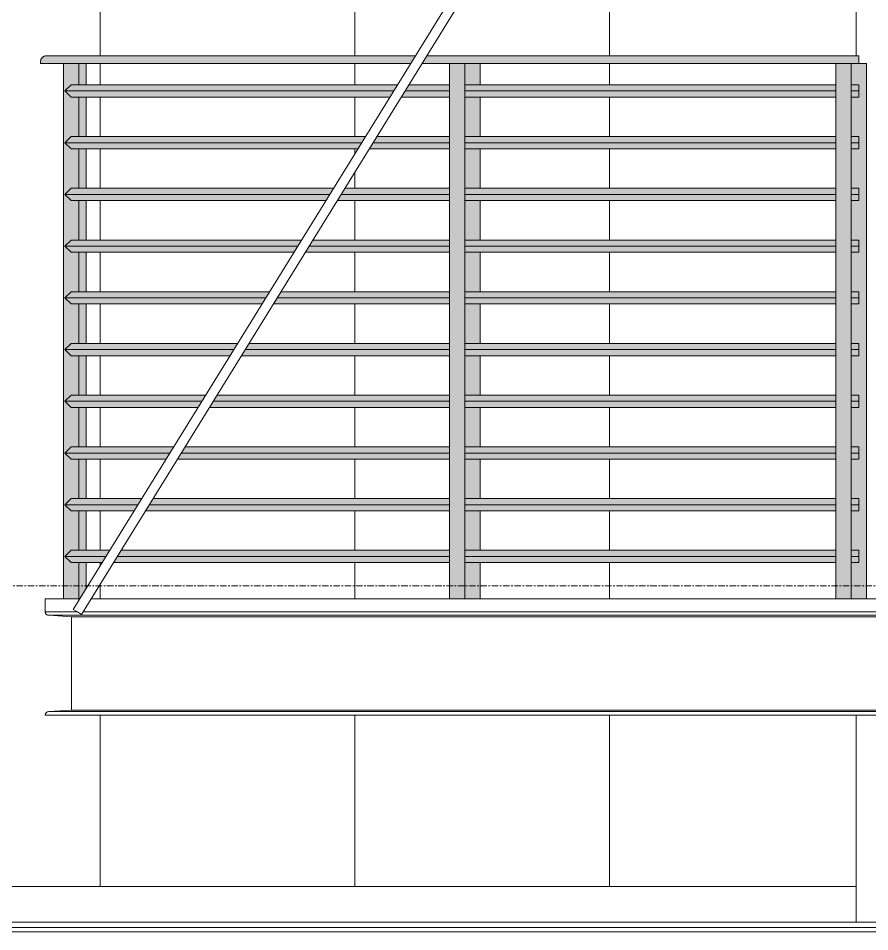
# Model space of a CAD drawing. Header units: inches. Extents: x 9661 to 16490, y -393 to 647.
# Drawn here: x 11179.7 to 11245.5, y 109.3 to 179.9 of the extents above; entities that cross this region are included whole.
import ezdxf

# ---------------------------------------------------------------- set-up
doc = ezdxf.new("R2010")
doc.units = ezdxf.units.IN
doc.header["$MEASUREMENT"] = 0
doc.linetypes.add('Grid Line 1_2_', pattern=[0.875, 0.5, -0.125, 0.125, -0.125])
for name, color, linetype, lineweight in [('A-FLOR-4', 55, 'Continuous', 9), ('A-FLOR-HRAL-1', 7, 'Continuous', 9), ('A-FLOR-HRAL-2', 55, 'Continuous', 9), ('A-FLOR-HRAL-4', 9, 'Continuous', 9), ('A-FLOR-LEVL-1', 51, 'Grid Line 1_2_', 9), ('A-GLAZ-CWMG-1', 55, 'Continuous', 9), ('A-WALL-5', 55, 'Continuous', 9), ('A-WALL-PATT-1', 55, 'Continuous', 9), ('S-BEAM-3', 55, 'Continuous', 9)]:
    doc.layers.add(name, color=color, linetype=linetype, lineweight=lineweight)

# ---------------------------------------------------------------- blocks, each defined once
blk = doc.blocks.new('Basic Wall _ COMPOSITE SIDING_DECKING - COURTYARD - ___-3213068-BUILDING SECTION - EAST_WEST - LOOKING NORTH')
at = {"layer": 'A-WALL-5'}
for p, q in [((11107.177, 109.576), (11247.889, 109.576)), ((10850.889, 109.251), (11247.889, 109.251))]:
    blk.add_line(p, q, dxfattribs=at)
blk = doc.blocks.new('Rectangular Mullion - Profile_Polycarbonate_Lower-2195227-BUILDING SECTION - EAST_WEST - LOOKING NORTH')
at = {"layer": 'A-GLAZ-CWMG-1'}
for p, q in [((11244.439, 112.75), (11109.927, 112.75)), ((11244.439, 112.75), (11244.439, 110)), ((11109.927, 110), (11244.439, 110))]:
    blk.add_line(p, q, dxfattribs=at)
blk = doc.blocks.new('Rectangular Mullion - Profile_Polycarbonate_Upper and left-3296775-BUILDING SECTION - EAST_WEST - LOOKING NORTH')
at = {"layer": 'A-GLAZ-CWMG-1'}
for p, q in [((11244.439, 225.939), (11244.439, 177)), ((11244.439, 126), (11244.439, 110)), ((11247.189, 110), (11244.439, 110))]:
    blk.add_line(p, q, dxfattribs=at)
blk = doc.blocks.new('Railing - Baluster_01-V125-BUILDING SECTION - EAST_WEST - LOOKING NORTH')
at = {"layer": 'A-FLOR-HRAL-4'}
blk.add_hatch(color=256, dxfattribs=at).paths.add_polyline_path([(12151.395, 267), (12151.395, 308.405), (12150.214, 308.405), (12150.214, 267)], flags=0)
at = {"layer": 'A-FLOR-HRAL-2'}
for p, q in [((12150.214, 267), (12150.214, 308.405)), ((12151.395, 308.405), (12151.395, 267))]:
    blk.add_line(p, q, dxfattribs=at)
blk = doc.blocks.new('Railing - Baluster_01-2700443-BUILDING SECTION - EAST_WEST - LOOKING NORTH')
at = {"layer": 'A-FLOR-HRAL-4'}
h = blk.add_hatch(color=256, dxfattribs=at)
h.paths.add_polyline_path([(12151.395, 267), (12152.577, 267), (12152.577, 269.803), (12151.395, 269.803)], flags=0)
h.paths.add_polyline_path([(12151.395, 270.75), (12152.577, 270.75), (12152.577, 273.803), (12151.395, 273.803)], flags=0)
h.paths.add_polyline_path([(12152.577, 274.75), (12152.577, 277.803), (12151.395, 277.803), (12151.395, 274.75)], flags=0)
h.paths.add_polyline_path([(12151.395, 278.75), (12152.577, 278.75), (12152.577, 281.803), (12151.395, 281.803)], flags=0)
h.paths.add_polyline_path([(12151.395, 282.75), (12152.577, 282.75), (12152.577, 285.803), (12151.395, 285.803)], flags=0)
h.paths.add_polyline_path([(12152.577, 286.75), (12152.577, 289.803), (12151.395, 289.803), (12151.395, 286.75)], flags=0)
h.paths.add_polyline_path([(12151.395, 290.75), (12152.577, 290.75), (12152.577, 293.803), (12151.395, 293.803)], flags=0)
h.paths.add_polyline_path([(12151.395, 294.75), (12152.577, 294.75), (12152.577, 297.803), (12151.395, 297.803)], flags=0)
h.paths.add_polyline_path([(12151.395, 298.75), (12152.577, 298.75), (12152.577, 301.803), (12151.395, 301.803), (12151.395, 299.644)], flags=0)
h.paths.add_polyline_path([(12152.577, 302.75), (12152.577, 305.803), (12151.395, 305.803), (12151.395, 302.75), (12151.969, 302.75)], flags=0)
h.paths.add_polyline_path([(12152.577, 306.75), (12152.577, 308.405), (12151.395, 308.405), (12151.395, 306.75), (12151.969, 306.75)], flags=0)
at = {"layer": 'A-FLOR-HRAL-2'}
for p, q in [((12152.577, 308.405), (12152.577, 306.75)), ((12152.577, 305.803), (12152.577, 302.75)), ((12152.577, 301.803), (12152.577, 298.75)), ((12152.577, 297.803), (12152.577, 294.75)), ((12152.577, 293.803), (12152.577, 290.75)), ((12152.577, 289.803), (12152.577, 286.75)), ((12152.577, 285.803), (12152.577, 282.75)), ((12152.577, 281.803), (12152.577, 278.75)), ((12152.577, 277.803), (12152.577, 274.75)), ((12152.577, 273.803), (12152.577, 270.75)), ((12152.577, 269.803), (12152.577, 267))]:
    blk.add_line(p, q, dxfattribs=at)
blk = doc.blocks.new('Railing - Baluster_01-V128-BUILDING SECTION - EAST_WEST - LOOKING NORTH')
at = {"layer": 'A-FLOR-HRAL-4'}
blk.add_hatch(color=256, dxfattribs=at).paths.add_polyline_path([(9916.349, 267), (9917.53, 267), (9917.512, 269.803), (9916.939, 269.803), (9916.466, 270.277), (9916.939, 270.75), (9917.53, 270.75), (9917.512, 273.803), (9916.939, 273.803), (9916.466, 274.277), (9916.939, 274.75), (9917.53, 274.75), (9917.512, 277.803), (9916.939, 277.803), (9916.466, 278.277), (9916.939, 278.75), (9917.53, 278.75), (9917.512, 281.803), (9916.939, 281.803), (9916.466, 282.277), (9916.939, 282.75), (9917.53, 282.75), (9917.512, 285.803), (9916.939, 285.803), (9916.466, 286.277), (9916.939, 286.75), (9917.53, 286.75), (9917.512, 289.803), (9916.939, 289.803), (9916.466, 290.277), (9916.939, 290.75), (9917.53, 290.75), (9917.512, 293.803), (9916.939, 293.803), (9916.466, 294.277), (9916.939, 294.75), (9917.53, 294.75), (9917.512, 297.803), (9916.939, 297.803), (9916.466, 298.277), (9916.939, 298.75), (9917.53, 298.75), (9917.53, 301.803), (9916.939, 301.803), (9916.466, 302.277), (9916.939, 302.75), (9917.53, 302.75), (9917.53, 305.803), (9916.939, 305.803), (9916.466, 306.277), (9916.939, 306.75), (9917.53, 306.75), (9917.53, 308.405), (9916.349, 308.405), (9916.349, 269.734)], flags=0)
at = {"layer": 'A-FLOR-HRAL-2'}
for p, q in [((9916.349, 308.405), (9916.349, 267)), ((9917.53, 306.75), (9917.53, 308.405)), ((9917.53, 302.75), (9917.53, 305.803)), ((9917.53, 298.75), (9917.53, 301.803)), ((9917.53, 294.75), (9917.53, 297.803)), ((9917.53, 290.75), (9917.53, 293.803)), ((9917.53, 286.75), (9917.53, 289.803)), ((9917.53, 282.75), (9917.53, 285.803)), ((9917.53, 278.75), (9917.53, 281.803)), ((9917.53, 274.75), (9917.53, 277.803)), ((9917.53, 270.75), (9917.53, 273.803)), ((9917.53, 267), (9917.53, 269.803))]:
    blk.add_line(p, q, dxfattribs=at)
blk = doc.blocks.new('Railing - Baluster_01-V129-BUILDING SECTION - EAST_WEST - LOOKING NORTH')
at = {"layer": 'A-FLOR-HRAL-4'}
h = blk.add_hatch(color=256, dxfattribs=at)
h.paths.add_polyline_path([(9917.615, 267), (9918.12, 267.818), (9918.12, 269.803), (9917.53, 269.803), (9917.53, 267), (9917.589, 267)], flags=0)
h.paths.add_polyline_path([(9917.655, 270.75), (9918.12, 270.75), (9918.12, 273.803), (9917.53, 273.803), (9917.53, 270.75), (9917.589, 270.75)], flags=0)
h.paths.add_polyline_path([(9917.53, 274.75), (9918.12, 274.75), (9918.12, 277.803), (9917.53, 277.803), (9917.53, 275.716)], flags=0)
h.paths.add_polyline_path([(9918.12, 278.75), (9918.12, 281.803), (9917.53, 281.803), (9917.53, 278.75), (9917.748, 278.75)], flags=0)
h.paths.add_polyline_path([(9917.748, 282.75), (9918.12, 282.75), (9918.12, 285.803), (9917.53, 285.803), (9917.53, 282.75), (9917.738, 282.75)], flags=0)
h.paths.add_polyline_path([(9918.12, 286.75), (9918.12, 289.803), (9917.53, 289.803), (9917.53, 286.75), (9917.748, 286.75)], flags=0)
h.paths.add_polyline_path([(9917.53, 290.75), (9918.12, 290.75), (9918.12, 293.803), (9917.53, 293.803)], flags=0)
h.paths.add_polyline_path([(9917.706, 294.75), (9918.12, 294.75), (9918.12, 297.803), (9917.53, 297.803), (9917.53, 294.75), (9917.655, 294.75)], flags=0)
h.paths.add_polyline_path([(9917.53, 298.75), (9918.12, 298.75), (9918.12, 301.803), (9917.53, 301.803), (9917.53, 299.644)], flags=0)
h.paths.add_polyline_path([(9918.12, 302.75), (9918.12, 305.803), (9917.53, 305.803), (9917.53, 302.75)], flags=0)
h.paths.add_polyline_path([(9917.53, 306.75), (9918.12, 306.75), (9918.12, 308.405), (9917.53, 308.405)], flags=0)
at = {"layer": 'A-FLOR-HRAL-2'}
for p, q in [((9918.12, 308.405), (9918.12, 306.75)), ((9918.12, 305.803), (9918.12, 302.75)), ((9918.12, 301.803), (9918.12, 298.75)), ((9918.12, 297.803), (9918.12, 294.75)), ((9918.12, 293.803), (9918.12, 290.75)), ((9918.12, 289.803), (9918.12, 286.75)), ((9918.12, 285.803), (9918.12, 282.75)), ((9918.12, 281.803), (9918.12, 278.75)), ((9918.12, 277.803), (9918.12, 274.75)), ((9918.12, 273.803), (9918.12, 270.75)), ((9918.12, 269.803), (9918.12, 267.818))]:
    blk.add_line(p, q, dxfattribs=at)
blk = doc.blocks.new('Railing - Baluster_01-V130-BUILDING SECTION - EAST_WEST - LOOKING NORTH')
at = {"layer": 'A-FLOR-HRAL-4'}
blk.add_hatch(color=256, dxfattribs=at).paths.add_polyline_path([(9978.266, 267), (9978.418, 267), (9978.418, 308.405), (9977.237, 308.405), (9977.237, 306.75), (9977.827, 306.75), (9977.827, 305.803), (9977.237, 305.803), (9977.237, 302.75), (9977.827, 302.75), (9977.827, 301.803), (9977.237, 301.803), (9977.237, 298.75), (9977.827, 298.75), (9977.827, 297.803), (9977.237, 297.803), (9977.237, 294.75), (9977.827, 294.75), (9977.827, 293.803), (9977.237, 293.803), (9977.237, 290.75), (9977.827, 290.75), (9977.827, 289.803), (9977.237, 289.803), (9977.237, 286.75), (9977.827, 286.75), (9977.827, 285.803), (9977.237, 285.803), (9977.237, 282.75), (9977.827, 282.75), (9977.827, 281.803), (9977.237, 281.803), (9977.237, 278.75), (9977.827, 278.75), (9977.827, 277.803), (9977.237, 277.803), (9977.237, 274.75), (9977.827, 274.75), (9977.827, 273.803), (9977.237, 273.803), (9977.237, 270.75), (9977.827, 270.75), (9977.827, 269.803), (9977.237, 269.803), (9977.237, 267)], flags=0)
at = {"layer": 'A-FLOR-HRAL-2'}
for q in [(9977.827, 308.405), (9978.418, 267)]:
    blk.add_line((9978.418, 308.405), q, dxfattribs=at)
blk = doc.blocks.new('Railing - Railing-3287569-BUILDING SECTION - EAST_WEST - LOOKING NORTH')
at = {"layer": 'A-FLOR-HRAL-1'}
h = blk.add_hatch(color=256, dxfattribs=at)
h.paths.add_polyline_path([(11244.639, 176.528), (11244.639, 177), (11211.226, 176.962), (11210.958, 176.528), (11244.439, 176.528)], flags=0)
h.paths.add_polyline_path([(11181.389, 176.528), (11210.076, 176.528), (11210.368, 177), (11181.74, 176.984), (11181.528, 176.862), (11181.405, 176.65)], flags=0)
h = blk.add_hatch(color=256, dxfattribs=at)
h.paths.add_polyline_path([(11244.439, 176.405), (11244.639, 176.405), (11244.639, 176.528), (11210.958, 176.528), (11210.882, 176.405), (11244.049, 176.405)], flags=0)
h.paths.add_polyline_path([(11205.595, 176.405), (11210, 176.405), (11210.076, 176.528), (11181.389, 176.528), (11181.389, 176.405), (11195.737, 176.405)], flags=0)
h = blk.add_hatch(color=256, dxfattribs=at)
h.paths.add_polyline_path([(11184.933, 174.277), (11208.686, 174.277), (11208.978, 174.75), (11183.752, 174.75), (11183.278, 174.277), (11184.342, 174.277)], flags=0)
h.paths.add_polyline_path([(11244.639, 174.277), (11244.639, 174.75), (11244.049, 174.75), (11244.049, 174.277), (11244.439, 174.277)], flags=0)
h.paths.add_polyline_path([(11209.567, 174.277), (11213.014, 174.277), (11213.014, 174.75), (11209.86, 174.75)], flags=0)
h.paths.add_polyline_path([(11242.868, 174.277), (11242.868, 174.75), (11214.195, 174.75), (11214.195, 174.277), (11235.169, 174.277)], flags=0)
h = blk.add_hatch(color=256, dxfattribs=at)
h.paths.add_polyline_path([(11244.439, 173.803), (11244.639, 173.803), (11244.639, 174.277), (11244.049, 174.277), (11244.049, 173.803)], flags=0)
h.paths.add_polyline_path([(11184.342, 173.803), (11208.394, 173.803), (11208.686, 174.277), (11183.278, 174.277), (11183.752, 173.803)], flags=0)
h.paths.add_polyline_path([(11235.169, 173.803), (11242.868, 173.803), (11242.868, 174.277), (11214.195, 174.277), (11214.195, 173.803), (11215.453, 173.803)], flags=0)
h.paths.add_polyline_path([(11213.014, 173.803), (11213.014, 174.277), (11209.567, 174.277), (11209.275, 173.803)], flags=0)
h = blk.add_hatch(color=256, dxfattribs=at)
h.paths.add_polyline_path([(11214.195, 170.277), (11242.868, 170.277), (11242.868, 170.75), (11214.195, 170.75)], flags=0)
h.paths.add_polyline_path([(11183.278, 170.277), (11206.215, 170.277), (11206.508, 170.75), (11183.752, 170.75)], flags=0)
h.paths.add_polyline_path([(11244.639, 170.277), (11244.639, 170.75), (11244.049, 170.75), (11244.049, 170.277), (11244.439, 170.277)], flags=0)
h.paths.add_polyline_path([(11213.014, 170.277), (11213.014, 170.75), (11207.389, 170.75), (11207.097, 170.277)], flags=0)
h = blk.add_hatch(color=256, dxfattribs=at)
h.paths.add_polyline_path([(11215.377, 169.803), (11242.868, 169.803), (11242.868, 170.277), (11214.195, 170.277), (11214.195, 169.803)], flags=0)
h.paths.add_polyline_path([(11244.639, 169.803), (11244.639, 170.277), (11244.049, 170.277), (11244.049, 169.803), (11244.439, 169.803)], flags=0)
h.paths.add_polyline_path([(11183.752, 169.803), (11205.923, 169.803), (11206.215, 170.277), (11183.278, 170.277)], flags=0)
h.paths.add_polyline_path([(11206.805, 169.803), (11213.014, 169.803), (11213.014, 170.277), (11207.097, 170.277)], flags=0)
h = blk.add_hatch(color=256, dxfattribs=at)
h.paths.add_polyline_path([(11244.439, 166.277), (11244.639, 166.277), (11244.639, 166.75), (11244.049, 166.75), (11244.049, 166.277)], flags=0)
h.paths.add_polyline_path([(11184.342, 166.277), (11203.745, 166.277), (11204.037, 166.75), (11183.752, 166.75), (11183.278, 166.277)], flags=0)
h.paths.add_polyline_path([(11213.014, 166.277), (11213.014, 166.75), (11204.919, 166.75), (11204.626, 166.277)], flags=0)
h.paths.add_polyline_path([(11242.868, 166.277), (11242.868, 166.75), (11214.195, 166.75), (11214.195, 166.277), (11235.169, 166.277)], flags=0)
h = blk.add_hatch(color=256, dxfattribs=at)
h.paths.add_polyline_path([(11244.439, 165.803), (11244.639, 165.803), (11244.639, 166.277), (11244.049, 166.277), (11244.049, 165.803)], flags=0)
h.paths.add_polyline_path([(11184.342, 165.803), (11203.453, 165.803), (11203.745, 166.277), (11183.278, 166.277), (11183.752, 165.803)], flags=0)
h.paths.add_polyline_path([(11235.169, 165.803), (11242.868, 165.803), (11242.868, 166.277), (11214.195, 166.277), (11214.195, 165.803), (11215.453, 165.803)], flags=0)
h.paths.add_polyline_path([(11213.014, 165.803), (11213.014, 166.277), (11204.626, 166.277), (11204.334, 165.803)], flags=0)
h = blk.add_hatch(color=256, dxfattribs=at)
h.paths.add_polyline_path([(11244.439, 162.277), (11244.639, 162.277), (11244.639, 162.75), (11244.049, 162.75), (11244.049, 162.277)], flags=0)
h.paths.add_polyline_path([(11184.342, 162.277), (11201.274, 162.277), (11201.567, 162.75), (11183.752, 162.75), (11183.278, 162.277)], flags=0)
h.paths.add_polyline_path([(11213.014, 162.277), (11213.014, 162.75), (11202.448, 162.75), (11202.156, 162.277)], flags=0)
h.paths.add_polyline_path([(11242.868, 162.277), (11242.868, 162.75), (11214.195, 162.75), (11214.195, 162.277), (11235.169, 162.277)], flags=0)
h = blk.add_hatch(color=256, dxfattribs=at)
h.paths.add_polyline_path([(11244.439, 161.803), (11244.639, 161.803), (11244.639, 162.277), (11244.049, 162.277), (11244.049, 161.803)], flags=0)
h.paths.add_polyline_path([(11184.342, 161.803), (11200.982, 161.803), (11201.274, 162.277), (11183.278, 162.277), (11183.752, 161.803)], flags=0)
h.paths.add_polyline_path([(11235.169, 161.803), (11242.868, 161.803), (11242.868, 162.277), (11214.195, 162.277), (11214.195, 161.803), (11215.453, 161.803)], flags=0)
h.paths.add_polyline_path([(11213.014, 161.803), (11213.014, 162.277), (11202.156, 162.277), (11201.864, 161.803)], flags=0)
h = blk.add_hatch(color=256, dxfattribs=at)
h.paths.add_polyline_path([(11244.439, 158.277), (11244.639, 158.277), (11244.639, 158.75), (11244.049, 158.75), (11244.049, 158.277)], flags=0)
h.paths.add_polyline_path([(11183.278, 158.277), (11198.804, 158.277), (11199.096, 158.75), (11183.752, 158.75)], flags=0)
h.paths.add_polyline_path([(11242.868, 158.277), (11242.868, 158.75), (11214.195, 158.75), (11214.195, 158.277), (11235.169, 158.277)], flags=0)
h.paths.add_polyline_path([(11213.014, 158.277), (11213.014, 158.75), (11199.978, 158.75), (11199.685, 158.277)], flags=0)
h = blk.add_hatch(color=256, dxfattribs=at)
h.paths.add_polyline_path([(11244.639, 157.803), (11244.639, 158.277), (11244.049, 158.277), (11244.049, 157.803), (11244.439, 157.803)], flags=0)
h.paths.add_polyline_path([(11183.752, 157.803), (11198.512, 157.803), (11198.804, 158.277), (11183.278, 158.277)], flags=0)
h.paths.add_polyline_path([(11242.868, 157.803), (11242.868, 158.277), (11214.195, 158.277), (11214.195, 157.803), (11235.169, 157.803)], flags=0)
h.paths.add_polyline_path([(11199.393, 157.803), (11213.014, 157.803), (11213.014, 158.277), (11199.685, 158.277)], flags=0)
h = blk.add_hatch(color=256, dxfattribs=at)
h.paths.add_polyline_path([(11184.561, 154.277), (11196.333, 154.277), (11196.626, 154.75), (11183.752, 154.75), (11183.278, 154.277), (11184.55, 154.277)], flags=0)
h.paths.add_polyline_path([(11244.639, 154.277), (11244.639, 154.75), (11244.049, 154.75), (11244.049, 154.277), (11244.439, 154.277)], flags=0)
h.paths.add_polyline_path([(11242.868, 154.277), (11242.868, 154.75), (11214.195, 154.75), (11214.195, 154.277), (11235.169, 154.277)], flags=0)
h.paths.add_polyline_path([(11213.014, 154.277), (11213.014, 154.75), (11197.507, 154.75), (11197.215, 154.277)], flags=0)
h = blk.add_hatch(color=256, dxfattribs=at)
h.paths.add_polyline_path([(11184.55, 153.803), (11196.041, 153.803), (11196.333, 154.277), (11183.278, 154.277), (11183.752, 153.803), (11184.518, 153.803)], flags=0)
h.paths.add_polyline_path([(11244.639, 153.803), (11244.639, 154.277), (11244.049, 154.277), (11244.049, 153.803), (11244.439, 153.803)], flags=0)
h.paths.add_polyline_path([(11242.868, 153.803), (11242.868, 154.277), (11214.195, 154.277), (11214.195, 153.803), (11235.169, 153.803)], flags=0)
h.paths.add_polyline_path([(11196.923, 153.803), (11213.014, 153.803), (11213.014, 154.277), (11197.215, 154.277)], flags=0)
h = blk.add_hatch(color=256, dxfattribs=at)
h.paths.add_polyline_path([(11244.439, 150.277), (11244.639, 150.277), (11244.639, 150.75), (11244.049, 150.75), (11244.049, 150.277)], flags=0)
h.paths.add_polyline_path([(11183.923, 150.277), (11193.863, 150.277), (11194.155, 150.75), (11183.752, 150.75), (11183.278, 150.277)], flags=0)
h.paths.add_polyline_path([(11242.868, 150.277), (11242.868, 150.75), (11214.195, 150.75), (11214.195, 150.277), (11235.169, 150.277)], flags=0)
h.paths.add_polyline_path([(11213.014, 150.277), (11213.014, 150.75), (11195.037, 150.75), (11194.744, 150.277), (11195.737, 150.277)], flags=0)
h = blk.add_hatch(color=256, dxfattribs=at)
h.paths.add_polyline_path([(11244.439, 149.803), (11244.639, 149.803), (11244.639, 150.277), (11244.049, 150.277), (11244.049, 149.803)], flags=0)
h.paths.add_polyline_path([(11183.752, 149.803), (11193.571, 149.803), (11193.863, 150.277), (11183.278, 150.277)], flags=0)
h.paths.add_polyline_path([(11235.169, 149.803), (11242.868, 149.803), (11242.868, 150.277), (11214.195, 150.277), (11214.195, 149.803), (11215.453, 149.803)], flags=0)
h.paths.add_polyline_path([(11195.737, 149.803), (11213.014, 149.803), (11213.014, 150.277), (11194.744, 150.277), (11194.452, 149.803)], flags=0)
h = blk.add_hatch(color=256, dxfattribs=at)
h.paths.add_polyline_path([(11244.439, 146.277), (11244.639, 146.277), (11244.639, 146.75), (11244.049, 146.75), (11244.049, 146.277)], flags=0)
h.paths.add_polyline_path([(11183.278, 146.277), (11191.392, 146.277), (11191.685, 146.75), (11183.752, 146.75)], flags=0)
h.paths.add_polyline_path([(11242.868, 146.277), (11242.868, 146.75), (11214.195, 146.75), (11214.195, 146.277), (11235.169, 146.277)], flags=0)
h.paths.add_polyline_path([(11195.737, 146.277), (11213.014, 146.277), (11213.014, 146.75), (11192.566, 146.75), (11192.274, 146.277)], flags=0)
h = blk.add_hatch(color=256, dxfattribs=at)
h.paths.add_polyline_path([(11244.639, 145.803), (11244.639, 146.277), (11244.049, 146.277), (11244.049, 145.803), (11244.439, 145.803)], flags=0)
h.paths.add_polyline_path([(11183.752, 145.803), (11191.1, 145.803), (11191.392, 146.277), (11183.278, 146.277)], flags=0)
h.paths.add_polyline_path([(11242.868, 145.803), (11242.868, 146.277), (11214.195, 146.277), (11214.195, 145.803), (11235.169, 145.803)], flags=0)
h.paths.add_polyline_path([(11213.014, 145.803), (11213.014, 146.277), (11192.274, 146.277), (11191.982, 145.803), (11195.737, 145.803)], flags=0)
h = blk.add_hatch(color=256, dxfattribs=at)
h.paths.add_polyline_path([(11184.933, 142.277), (11188.922, 142.277), (11189.214, 142.75), (11183.752, 142.75), (11183.278, 142.277), (11184.342, 142.277)], flags=0)
h.paths.add_polyline_path([(11244.639, 142.277), (11244.639, 142.75), (11244.049, 142.75), (11244.049, 142.277), (11244.439, 142.277)], flags=0)
h.paths.add_polyline_path([(11189.803, 142.277), (11213.014, 142.277), (11213.014, 142.75), (11190.096, 142.75)], flags=0)
h.paths.add_polyline_path([(11242.868, 142.277), (11242.868, 142.75), (11214.195, 142.75), (11214.195, 142.277), (11235.169, 142.277)], flags=0)
h = blk.add_hatch(color=256, dxfattribs=at)
h.paths.add_polyline_path([(11244.439, 141.803), (11244.639, 141.803), (11244.639, 142.277), (11244.049, 142.277), (11244.049, 141.803)], flags=0)
h.paths.add_polyline_path([(11183.752, 141.803), (11188.63, 141.803), (11188.922, 142.277), (11183.278, 142.277)], flags=0)
h.paths.add_polyline_path([(11189.511, 141.803), (11213.014, 141.803), (11213.014, 142.277), (11189.803, 142.277)], flags=0)
h.paths.add_polyline_path([(11235.169, 141.803), (11242.868, 141.803), (11242.868, 142.277), (11214.195, 142.277), (11214.195, 141.803), (11215.453, 141.803)], flags=0)
h = blk.add_hatch(color=256, dxfattribs=at)
h.paths.add_polyline_path([(11184.933, 138.277), (11186.451, 138.277), (11186.744, 138.75), (11183.752, 138.75), (11183.278, 138.277), (11184.342, 138.277)], flags=0)
h.paths.add_polyline_path([(11244.639, 138.277), (11244.639, 138.75), (11244.049, 138.75), (11244.049, 138.277), (11244.439, 138.277)], flags=0)
h.paths.add_polyline_path([(11187.333, 138.277), (11213.014, 138.277), (11213.014, 138.75), (11187.625, 138.75)], flags=0)
h.paths.add_polyline_path([(11242.868, 138.277), (11242.868, 138.75), (11214.195, 138.75), (11214.195, 138.277), (11235.169, 138.277)], flags=0)
h = blk.add_hatch(color=256, dxfattribs=at)
h.paths.add_polyline_path([(11244.639, 137.803), (11244.639, 138.277), (11244.049, 138.277), (11244.049, 137.803), (11244.439, 137.803)], flags=0)
h.paths.add_polyline_path([(11183.923, 137.803), (11186.159, 137.803), (11186.451, 138.277), (11183.278, 138.277), (11183.752, 137.803)], flags=0)
h.paths.add_polyline_path([(11242.868, 137.803), (11242.868, 138.277), (11214.195, 138.277), (11214.195, 137.803), (11235.169, 137.803)], flags=0)
h.paths.add_polyline_path([(11213.014, 137.803), (11213.014, 138.277), (11187.333, 138.277), (11187.041, 137.803), (11195.737, 137.803)], flags=0)
at = {"layer": 'A-FLOR-HRAL-2'}
for p, q in [((11210.383, 177), (11181.862, 177)), ((11244.639, 177), (11211.234, 177)), ((11244.639, 177), (11244.639, 176.528)), ((11181.389, 176.405), (11181.389, 176.528)), ((11210.015, 176.405), (11181.389, 176.405)), ((11244.639, 176.405), (11210.867, 176.405)), ((11244.639, 176.528), (11244.639, 176.405)), ((11183.278, 174.277), (11183.752, 174.75)), ((11183.752, 174.75), (11208.978, 174.75)), ((11209.854, 174.75), (11213.014, 174.75)), ((11214.195, 174.75), (11242.868, 174.75)), ((11244.049, 174.75), (11244.639, 174.75)), ((11244.639, 174.75), (11244.639, 174.277)), ((11183.752, 173.803), (11183.278, 174.277)), ((11208.686, 174.277), (11183.278, 174.277)), ((11208.394, 173.803), (11183.752, 173.803)), ((11213.014, 173.803), (11209.269, 173.803)), ((11213.014, 174.277), (11209.561, 174.277)), ((11242.868, 174.277), (11214.195, 174.277)), ((11242.868, 173.803), (11214.195, 173.803)), ((11244.639, 174.277), (11244.049, 174.277)), ((11244.639, 173.803), (11244.049, 173.803)), ((11244.639, 174.277), (11244.639, 173.803)), ((11183.278, 170.277), (11183.752, 170.75)), ((11183.752, 169.803), (11183.278, 170.277)), ((11206.215, 170.277), (11183.278, 170.277)), ((11183.752, 170.75), (11206.508, 170.75)), ((11213.014, 170.277), (11207.092, 170.277)), ((11207.384, 170.75), (11213.014, 170.75)), ((11214.195, 170.75), (11242.868, 170.75)), ((11242.868, 170.277), (11214.195, 170.277)), ((11244.049, 170.75), (11244.639, 170.75)), ((11244.639, 170.277), (11244.049, 170.277)), ((11244.639, 170.75), (11244.639, 170.277)), ((11244.639, 170.277), (11244.639, 169.803)), ((11205.923, 169.803), (11183.752, 169.803)), ((11213.014, 169.803), (11206.799, 169.803)), ((11242.868, 169.803), (11214.195, 169.803)), ((11244.639, 169.803), (11244.049, 169.803)), ((11183.278, 166.277), (11183.752, 166.75)), ((11183.752, 166.75), (11204.037, 166.75)), ((11204.914, 166.75), (11213.014, 166.75)), ((11214.195, 166.75), (11242.868, 166.75)), ((11244.049, 166.75), (11244.639, 166.75)), ((11244.639, 166.75), (11244.639, 166.277)), ((11183.752, 165.803), (11183.278, 166.277)), ((11203.745, 166.277), (11183.278, 166.277)), ((11213.014, 166.277), (11204.622, 166.277)), ((11242.868, 166.277), (11214.195, 166.277)), ((11244.639, 166.277), (11244.049, 166.277)), ((11244.639, 166.277), (11244.639, 165.803)), ((11203.453, 165.803), (11183.752, 165.803)), ((11213.014, 165.803), (11204.329, 165.803)), ((11242.868, 165.803), (11214.195, 165.803)), ((11244.639, 165.803), (11244.049, 165.803)), ((11183.278, 162.277), (11183.752, 162.75)), ((11183.752, 162.75), (11201.567, 162.75)), ((11202.444, 162.75), (11213.014, 162.75)), ((11214.195, 162.75), (11242.868, 162.75)), ((11244.049, 162.75), (11244.639, 162.75)), ((11244.639, 162.75), (11244.639, 162.277)), ((11183.752, 161.803), (11183.278, 162.277)), ((11201.274, 162.277), (11183.278, 162.277)), ((11200.982, 161.803), (11183.752, 161.803)), ((11213.014, 161.803), (11201.859, 161.803)), ((11213.014, 162.277), (11202.152, 162.277)), ((11242.868, 162.277), (11214.195, 162.277)), ((11242.868, 161.803), (11214.195, 161.803)), ((11244.639, 162.277), (11244.049, 162.277)), ((11244.639, 161.803), (11244.049, 161.803)), ((11244.639, 162.277), (11244.639, 161.803)), ((11183.278, 158.277), (11183.752, 158.75)), ((11183.752, 157.803), (11183.278, 158.277)), ((11198.804, 158.277), (11183.278, 158.277)), ((11183.752, 158.75), (11199.096, 158.75)), ((11213.014, 158.277), (11199.682, 158.277)), ((11199.974, 158.75), (11213.014, 158.75)), ((11214.195, 158.75), (11242.868, 158.75)), ((11242.868, 158.277), (11214.195, 158.277)), ((11244.049, 158.75), (11244.639, 158.75)), ((11244.639, 158.277), (11244.049, 158.277)), ((11244.639, 158.75), (11244.639, 158.277)), ((11244.639, 158.277), (11244.639, 157.803)), ((11198.512, 157.803), (11183.752, 157.803)), ((11213.014, 157.803), (11199.39, 157.803)), ((11242.868, 157.803), (11214.195, 157.803)), ((11244.639, 157.803), (11244.049, 157.803)), ((11183.278, 154.277), (11183.752, 154.75)), ((11183.752, 154.75), (11196.626, 154.75)), ((11197.504, 154.75), (11213.014, 154.75)), ((11214.195, 154.75), (11242.868, 154.75)), ((11244.049, 154.75), (11244.639, 154.75)), ((11244.639, 154.75), (11244.639, 154.277)), ((11183.752, 153.803), (11183.278, 154.277)), ((11196.333, 154.277), (11183.278, 154.277)), ((11213.014, 154.277), (11197.212, 154.277)), ((11242.868, 154.277), (11214.195, 154.277)), ((11244.639, 154.277), (11244.049, 154.277)), ((11244.639, 154.277), (11244.639, 153.803)), ((11196.041, 153.803), (11183.752, 153.803)), ((11213.014, 153.803), (11196.92, 153.803)), ((11242.868, 153.803), (11214.195, 153.803)), ((11244.639, 153.803), (11244.049, 153.803)), ((11183.278, 150.277), (11183.752, 150.75)), ((11183.752, 150.75), (11194.155, 150.75)), ((11195.034, 150.75), (11213.014, 150.75)), ((11214.195, 150.75), (11242.868, 150.75)), ((11244.049, 150.75), (11244.639, 150.75)), ((11244.639, 150.75), (11244.639, 150.277)), ((11183.752, 149.803), (11183.278, 150.277)), ((11193.863, 150.277), (11183.278, 150.277)), ((11193.571, 149.803), (11183.752, 149.803)), ((11213.014, 149.803), (11194.45, 149.803)), ((11213.014, 150.277), (11194.742, 150.277)), ((11242.868, 150.277), (11214.195, 150.277)), ((11242.868, 149.803), (11214.195, 149.803)), ((11244.639, 150.277), (11244.049, 150.277)), ((11244.639, 149.803), (11244.049, 149.803)), ((11244.639, 150.277), (11244.639, 149.803)), ((11183.278, 146.277), (11183.752, 146.75)), ((11183.752, 145.803), (11183.278, 146.277)), ((11191.392, 146.277), (11183.278, 146.277)), ((11183.752, 146.75), (11191.685, 146.75)), ((11213.014, 146.277), (11192.272, 146.277)), ((11192.564, 146.75), (11213.014, 146.75)), ((11214.195, 146.75), (11242.868, 146.75)), ((11242.868, 146.277), (11214.195, 146.277)), ((11244.049, 146.75), (11244.639, 146.75)), ((11244.639, 146.277), (11244.049, 146.277)), ((11244.639, 146.75), (11244.639, 146.277)), ((11244.639, 146.277), (11244.639, 145.803)), ((11191.1, 145.803), (11183.752, 145.803)), ((11213.014, 145.803), (11191.98, 145.803)), ((11242.868, 145.803), (11214.195, 145.803)), ((11244.639, 145.803), (11244.049, 145.803)), ((11183.278, 142.277), (11183.752, 142.75)), ((11183.752, 142.75), (11189.214, 142.75)), ((11190.094, 142.75), (11213.014, 142.75)), ((11214.195, 142.75), (11242.868, 142.75)), ((11244.049, 142.75), (11244.639, 142.75)), ((11244.639, 142.75), (11244.639, 142.277)), ((11183.752, 141.803), (11183.278, 142.277)), ((11188.922, 142.277), (11183.278, 142.277)), ((11213.014, 142.277), (11189.802, 142.277)), ((11242.868, 142.277), (11214.195, 142.277)), ((11244.639, 142.277), (11244.049, 142.277)), ((11244.639, 142.277), (11244.639, 141.803)), ((11188.63, 141.803), (11183.752, 141.803)), ((11213.014, 141.803), (11189.51, 141.803)), ((11242.868, 141.803), (11214.195, 141.803)), ((11244.639, 141.803), (11244.049, 141.803)), ((11183.278, 138.277), (11183.752, 138.75)), ((11183.752, 138.75), (11186.744, 138.75)), ((11187.624, 138.75), (11213.014, 138.75)), ((11214.195, 138.75), (11242.868, 138.75)), ((11244.049, 138.75), (11244.639, 138.75)), ((11244.639, 138.75), (11244.639, 138.277)), ((11183.752, 137.803), (11183.278, 138.277)), ((11186.451, 138.277), (11183.278, 138.277)), ((11186.159, 137.803), (11183.752, 137.803)), ((11213.014, 137.803), (11187.04, 137.803)), ((11213.014, 138.277), (11187.332, 138.277)), ((11242.868, 138.277), (11214.195, 138.277)), ((11242.868, 137.803), (11214.195, 137.803)), ((11244.639, 138.277), (11244.049, 138.277)), ((11244.639, 137.803), (11244.049, 137.803)), ((11244.639, 138.277), (11244.639, 137.803))]:
    blk.add_line(p, q, dxfattribs=at)
blk.add_open_spline([(11181.389, 176.528), (11181.389, 176.569), (11181.398, 176.631), (11181.424, 176.709), (11181.452, 176.764), (11181.48, 176.807), (11181.506, 176.839), (11181.535, 176.869), (11181.573, 176.903), (11181.616, 176.932), (11181.653, 176.952), (11181.69, 176.969), (11181.759, 176.992), (11181.821, 177), (11181.862, 177)], degree=3, knots=[0, 0, 0, 0, 0.166667, 0.25, 0.333333, 0.416667, 0.458333, 0.5, 0.583333, 0.666667, 0.708333, 0.75, 0.833333, 1, 1, 1, 1], dxfattribs=at)
for name, p in [('Railing - Baluster_01-V128-BUILDING SECTION - EAST_WEST - LOOKING NORTH', (1266.812, -132)), ('Railing - Baluster_01-V129-BUILDING SECTION - EAST_WEST - LOOKING NORTH', (1266.812, -132)), ('Railing - Baluster_01-V125-BUILDING SECTION - EAST_WEST - LOOKING NORTH', (-937.2, -132)), ('Railing - Baluster_01-2700443-BUILDING SECTION - EAST_WEST - LOOKING NORTH', (-937.2, -132)), ('Railing - Baluster_01-V125-BUILDING SECTION - EAST_WEST - LOOKING NORTH', (-907.347, -132)), ('Railing - Baluster_01-V130-BUILDING SECTION - EAST_WEST - LOOKING NORTH', (1266.812, -132))]:
    blk.add_blockref(name, p)
blk = doc.blocks.new('Walls 39 - Walls 1-3287523-BUILDING SECTION - EAST_WEST - LOOKING NORTH')
at = {"layer": 'S-BEAM-3'}
for p, q in [((11246.009, 234.706), (11183.923, 134.182)), ((11184.561, 133.788), (11246.009, 233.278)), ((11184.242, 133.985), (11183.923, 134.182)), ((11184.561, 133.788), (11184.242, 133.985))]:
    blk.add_line(p, q, dxfattribs=at)
blk = doc.blocks.new('Walls 40 - Walls 3-3287538-BUILDING SECTION - EAST_WEST - LOOKING NORTH')
at = {"layer": 'A-WALL-5'}
for p, q in [((11184.218, 134), (11181.752, 134)), ((11182.025, 133.727), (11247.889, 133.727)), ((11183.795, 133.609), (11182.025, 133.727)), ((11246.631, 133.727), (11182.025, 133.727)), ((11183.795, 126.391), (11183.795, 133.609)), ((11247.889, 133.609), (11183.795, 133.609)), ((11247.889, 134), (11184.691, 134)), ((11246.631, 133.727), (11247.889, 133.643)), ((11181.752, 126), (11247.889, 126)), ((11182.025, 126.273), (11183.795, 126.391)), ((11247.889, 126.273), (11182.025, 126.273)), ((11246.631, 126.273), (11182.025, 126.273)), ((11247.889, 126.391), (11183.795, 126.391)), ((11247.889, 126.357), (11246.631, 126.273))]:
    blk.add_line(p, q, dxfattribs=at)
for centre, start, end in [((11246.631, 134), 240, 270), ((11246.631, 126), 90, 120)]:
    blk.add_arc(centre, 0.273, start, end, dxfattribs=at)
for points, knots in [([(11182.025, 133.727), (11182.001, 133.727), (11181.965, 133.732), (11181.92, 133.747), (11181.893, 133.76), (11181.873, 133.773), (11181.853, 133.787), (11181.835, 133.802), (11181.819, 133.82), (11181.804, 133.838), (11181.787, 133.863), (11181.772, 133.895), (11181.756, 133.94), (11181.752, 133.976), (11181.752, 134)], [0, 0, 0, 0, 0.166667, 0.25, 0.333333, 0.375, 0.416667, 0.5, 0.541667, 0.583333, 0.666667, 0.75, 0.833333, 1, 1, 1, 1]), ([(11181.752, 126), (11181.752, 126.024), (11181.756, 126.06), (11181.772, 126.105), (11181.787, 126.137), (11181.804, 126.162), (11181.819, 126.18), (11181.835, 126.198), (11181.858, 126.217), (11181.883, 126.234), (11181.904, 126.245), (11181.925, 126.255), (11181.965, 126.268), (11182.001, 126.273), (11182.025, 126.273)], [0, 0, 0, 0, 0.166667, 0.25, 0.333333, 0.416667, 0.458333, 0.5, 0.583333, 0.666667, 0.708333, 0.75, 0.833333, 1, 1, 1, 1])]:
    blk.add_open_spline(points, degree=3, knots=knots, dxfattribs=at)

msp = doc.modelspace()

# ---------------------------------------------------------------- hatches: boundary and pattern name
at = {"layer": 'A-WALL-PATT-1'}
h = msp.add_hatch(dxfattribs=at)
h.set_pattern_fill('FP_22', color=256, style=0, pattern_type=2)
h.set_pattern_definition([(90, (11126.924, 136), (-19.685, 1e-15), [24, 0, 0, 0])])
h.paths.add_polyline_path([(11176.0209, 112.75), (11244.4394, 112.75), (11244.4394, 126), (11181.7516, 126), (11181.7882, 126.1365), (11181.8881, 126.2364), (11182.0246, 126.273), (11183.7946, 126.3906), (11183.7946, 133.6094), (11181.8881, 133.7636), (11181.7882, 133.8635), (11181.7516, 134.0364), (11181.7516, 135), (11183.161, 135), (11183.161, 176.4048), (11181.3894, 176.4048), (11181.4055, 176.6498), (11181.5278, 176.8616), (11181.7396, 176.9839), (11181.8618, 177), (11210.3679, 177), (11239.7053, 224.5), (11109.9269, 224.5), (11109.9269, 112.75)], flags=0)
h.paths.add_polyline_path([(11235.1692, 135), (11242.8677, 135), (11242.8677, 137.8035), (11215.3766, 137.8035), (11215.3766, 135), (11215.4531, 135)], flags=0)
h.paths.add_polyline_path([(11185.309, 135), (11213.0144, 135), (11213.0144, 137.8035), (11187.0405, 137.8035), (11185.8789, 135.9228)], flags=0)
h.paths.add_polyline_path([(11184.9327, 135.818), (11186.159, 137.8035), (11184.9327, 137.8035)], flags=0)
h.paths.add_polyline_path([(11187.6251, 138.75), (11213.0144, 138.75), (11213.0144, 141.8035), (11189.511, 141.8035)], flags=0)
h.paths.add_polyline_path([(11184.9327, 138.75), (11186.7436, 138.75), (11188.6295, 141.8035), (11184.9327, 141.8035)], flags=0)
h.paths.add_polyline_path([(11215.4531, 138.75), (11242.8677, 138.75), (11242.8677, 141.8035), (11215.3766, 141.8035), (11215.3766, 138.75)], flags=0)
h.paths.add_polyline_path([(11235.1692, 142.75), (11242.8677, 142.75), (11242.8677, 145.8035), (11215.3766, 145.8035), (11215.3766, 142.75), (11215.4531, 142.75)], flags=0)
h.paths.add_polyline_path([(11184.9327, 142.75), (11189.2141, 142.75), (11191.1, 145.8035), (11184.9327, 145.8035), (11184.9327, 144.1134)], flags=0)
h.paths.add_polyline_path([(11213.0144, 142.75), (11213.0144, 145.8035), (11191.9815, 145.8035), (11190.0956, 142.75), (11195.737, 142.75)], flags=0)
h.paths.add_polyline_path([(11192.5661, 146.75), (11213.0144, 146.75), (11213.0144, 149.8035), (11194.4521, 149.8035)], flags=0)
h.paths.add_polyline_path([(11235.1692, 146.75), (11242.8677, 146.75), (11242.8677, 149.8035), (11215.3766, 149.8035), (11215.3766, 146.75), (11215.4531, 146.75)], flags=0)
h.paths.add_polyline_path([(11184.9327, 146.75), (11191.6846, 146.75), (11193.5705, 149.8035), (11184.9327, 149.8035)], flags=0)
h.paths.add_polyline_path([(11215.4531, 150.75), (11242.8677, 150.75), (11242.8677, 153.8035), (11215.3766, 153.8035), (11215.3766, 150.75)], flags=0)
h.paths.add_polyline_path([(11194.1551, 150.75), (11196.041, 153.8035), (11184.9327, 153.8035), (11184.9327, 150.75)], flags=0)
h.paths.add_polyline_path([(11195.0367, 150.75), (11213.0144, 150.75), (11213.0144, 153.8035), (11196.9226, 153.8035), (11195.737, 151.8839)], flags=0)
h.paths.add_polyline_path([(11196.6256, 154.75), (11198.5116, 157.8035), (11184.9327, 157.8035), (11184.9327, 154.75), (11195.737, 154.75)], flags=0)
h.paths.add_polyline_path([(11197.5072, 154.75), (11213.0144, 154.75), (11213.0144, 157.8035), (11199.3931, 157.8035), (11198.3269, 156.0773)], flags=0)
h.paths.add_polyline_path([(11215.4531, 154.75), (11242.8677, 154.75), (11242.8677, 157.8035), (11215.3766, 157.8035), (11215.3766, 154.75)], flags=0)
h.paths.add_polyline_path([(11184.9327, 158.75), (11199.0962, 158.75), (11200.9821, 161.8035), (11184.9327, 161.8035)], flags=0)
h.paths.add_polyline_path([(11215.4531, 158.75), (11242.8677, 158.75), (11242.8677, 161.8035), (11215.3766, 161.8035), (11215.3766, 158.75)], flags=0)
h.paths.add_polyline_path([(11199.9777, 158.75), (11213.0144, 158.75), (11213.0144, 161.8035), (11201.8636, 161.8035)], flags=0)
h.paths.add_polyline_path([(11202.4482, 162.75), (11213.0144, 162.75), (11213.0144, 165.8035), (11204.3341, 165.8035)], flags=0)
h.paths.add_polyline_path([(11215.4531, 162.75), (11242.8677, 162.75), (11242.8677, 165.8035), (11215.3766, 165.8035), (11215.3766, 162.75)], flags=0)
h.paths.add_polyline_path([(11195.737, 162.75), (11201.5667, 162.75), (11203.4526, 165.8035), (11184.9327, 165.8035), (11184.9327, 162.75)], flags=0)
h.paths.add_polyline_path([(11242.8677, 166.75), (11242.8677, 169.8035), (11215.3766, 169.8035), (11215.3766, 166.75), (11235.1692, 166.75)], flags=0)
h.paths.add_polyline_path([(11204.0372, 166.75), (11205.9231, 169.8035), (11184.9327, 169.8035), (11184.9327, 166.75), (11195.737, 166.75)], flags=0)
h.paths.add_polyline_path([(11204.9187, 166.75), (11213.0144, 166.75), (11213.0144, 169.8035), (11206.8046, 169.8035), (11205.7162, 168.0412)], flags=0)
h.paths.add_polyline_path([(11195.737, 170.75), (11206.5077, 170.75), (11208.3936, 173.8035), (11184.9327, 173.8035), (11184.9327, 170.75)], flags=0)
h.paths.add_polyline_path([(11215.4531, 170.75), (11242.8677, 170.75), (11242.8677, 173.8035), (11215.3766, 173.8035), (11215.3766, 170.75)], flags=0)
h.paths.add_polyline_path([(11213.0144, 170.75), (11213.0144, 173.8035), (11209.2751, 173.8035), (11207.3892, 170.75)], flags=0)
h.paths.add_polyline_path([(11209.8597, 174.75), (11213.0144, 174.75), (11213.0144, 176.4048), (11210.8818, 176.4048), (11210.5241, 175.8256)], flags=0)
h.paths.add_polyline_path([(11242.8677, 174.75), (11242.8677, 176.4048), (11215.3766, 176.4048), (11215.3766, 174.75), (11235.1692, 174.75)], flags=0)
h.paths.add_polyline_path([(11208.9782, 174.75), (11210.0003, 176.4048), (11184.9327, 176.4048), (11184.9327, 174.75), (11205.595, 174.75)], flags=0)
h.paths.add_polyline_path([(11242.8677, 177), (11244.4394, 177), (11244.4394, 224.5), (11240.5868, 224.5), (11211.2494, 177), (11235.1692, 177)], flags=0)

# ---------------------------------------------------------------- linework, layer by layer
at = {"layer": 'A-FLOR-4'}
for p, q in [((11181.7516, 135), (11184.4275, 135)), ((11181.7516, 135), (11181.7516, 134)), ((11185.3088, 135), (11247.8894, 135)), ((11184.218, 134), (11181.7516, 134)), ((11247.8894, 134), (11184.6913, 134))]:
    msp.add_line(p, q, dxfattribs=at)
at = {"layer": 'A-FLOR-LEVL-1'}
msp.add_line((9660.5284, 136), (12376.0591, 136), dxfattribs=at)

# ---------------------------------------------------------------- block references
at = {"layer": 'A-FLOR-HRAL-2'}
msp.add_blockref('Railing - Railing-3287569-BUILDING SECTION - EAST_WEST - LOOKING NORTH', (0, 0), dxfattribs=at)
at = {"layer": 'A-GLAZ-CWMG-1'}
for name in ['Rectangular Mullion - Profile_Polycarbonate_Upper and left-3296775-BUILDING SECTION - EAST_WEST - LOOKING NORTH', 'Rectangular Mullion - Profile_Polycarbonate_Lower-2195227-BUILDING SECTION - EAST_WEST - LOOKING NORTH']:
    msp.add_blockref(name, (0, 0), dxfattribs=at)
at = {"layer": 'A-WALL-5'}
for name in ['Walls 40 - Walls 3-3287538-BUILDING SECTION - EAST_WEST - LOOKING NORTH', 'Basic Wall _ COMPOSITE SIDING_DECKING - COURTYARD - ___-3213068-BUILDING SECTION - EAST_WEST - LOOKING NORTH']:
    msp.add_blockref(name, (0, 0), dxfattribs=at)
at = {"layer": 'S-BEAM-3'}
msp.add_blockref('Walls 39 - Walls 1-3287523-BUILDING SECTION - EAST_WEST - LOOKING NORTH', (0, 0), dxfattribs=at)

doc.saveas('drawing.dxf')
